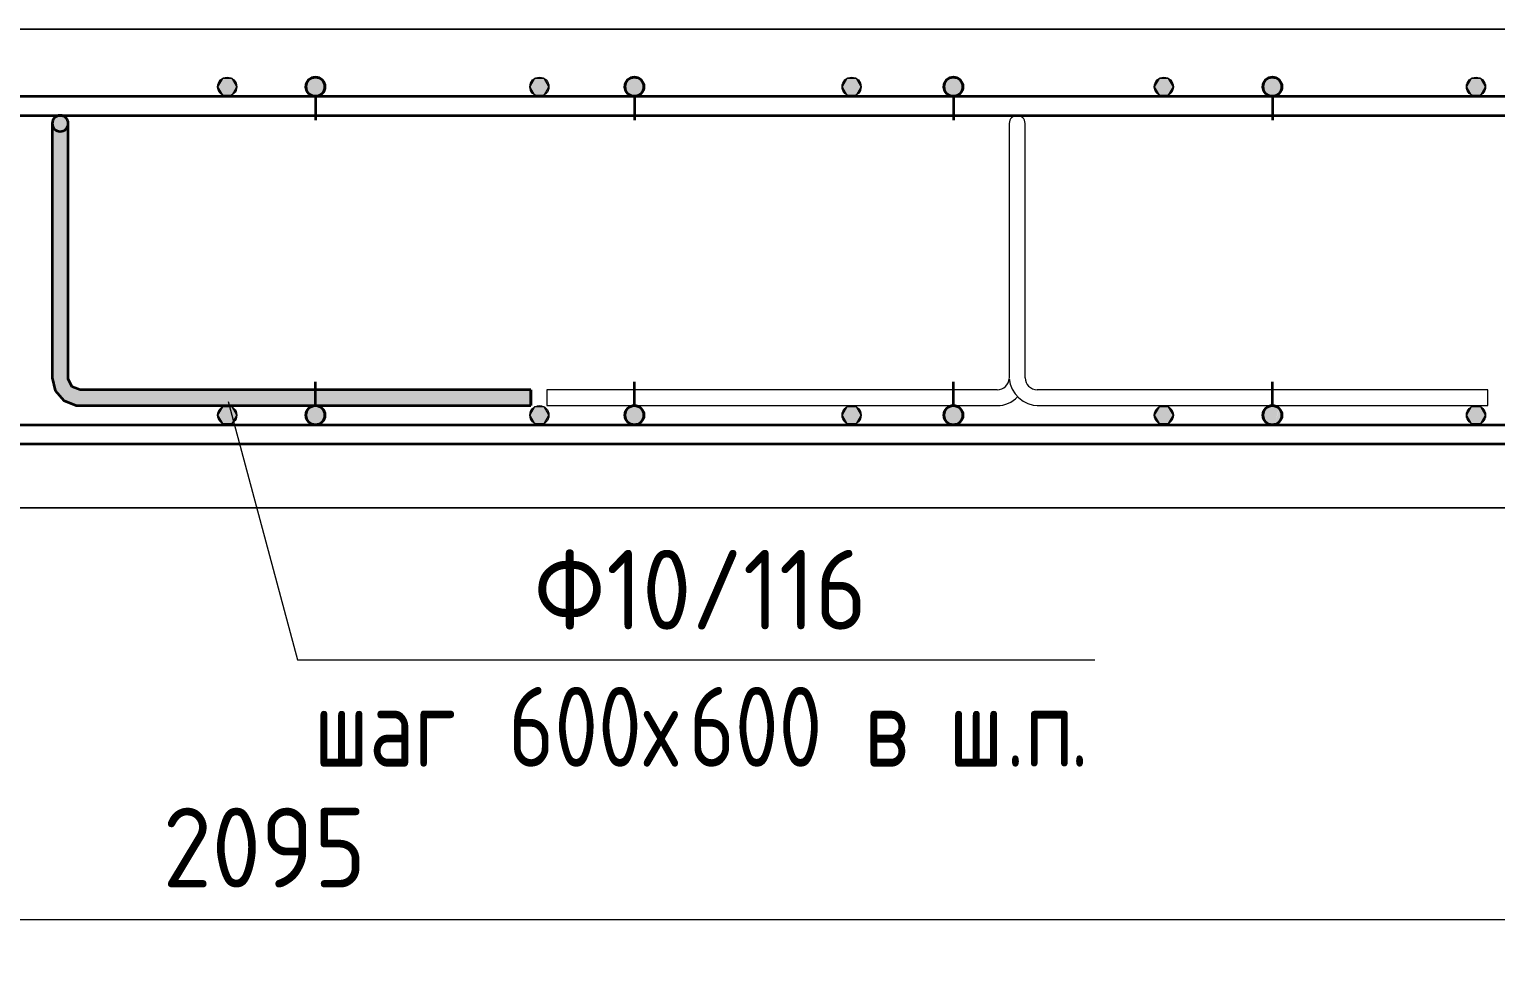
# Model space of a CAD drawing. Header units: millimetres. Extents: x 38156 to 72532, y -3741 to 33881.
# Drawn here: x 47291 to 48210, y -3308 to -2720 of the extents above; entities that cross this region are included whole.
import ezdxf

# ---------------------------------------------------------------- set-up
doc = ezdxf.new("R2010")
doc.units = ezdxf.units.MM
for name, color, linetype, lineweight in [('AA_Dim', 7, 'Continuous', 9), ('AA_Dim-20', 7, 'Continuous', 9), ('AA_Oformlenie', 7, 'Continuous', 9), ('AA_Vinoska', 7, 'Continuous', 9), ('KR_Armatura', 7, 'Continuous', 20), ('KR_Armatura_Tonkie', 7, 'Continuous', 20), ('KR_Fundament', 7, 'Continuous', 20)]:
    doc.layers.add(name, color=color, linetype=linetype, lineweight=lineweight)
doc.styles.add('ISOCPEUR_2', font='isocpeur.ttf', dxfattribs={"width": 0.9, "height": 50})
doc.styles.add('ISOCPEUR_3', font='isocpeur.ttf', dxfattribs={"width": 0.8, "height": 50})
doc.dimstyles.new('01_Точн_3_знака__непрозр__1', dxfattribs={"dimscale": 304.8, "dimtxt": 49.799059, "dimasz": 0.111549, "dimexe": 0.098425, "dimexo": 0.065617, "dimgap": 0.016404, "dimtad": 1, "dimdec": 3, "dimrnd": 0.001, "dimdsep": 46, "dimtxsty": 'ISOCPEUR_2', "dimblk1": 'OBLIQUE', "dimblk2": 'OBLIQUE', "dimsah": 1, "dimcen": 0.09, "dimdle": 0.098425, "dimazin": 0, "dimtfac": 1, "dimtdec": 4, "dimtix": 1, "dimtmove": 0, "dimatfit": 3, "dimfxl": 1, "dimtvp": 1, "dimtfill": 1, "dimtolj": 1, "dimtzin": 0, "dimlwd": 18, "dimlwe": 18, "dimarcsym": 2})

# ---------------------------------------------------------------- blocks, each defined once
blk = doc.blocks.new('261_Лягушка _НесАрм_РабПлоск_ - 10 А240-3768173-Разрез 1 Арм')
at = {"layer": 'KR_Armatura_Tonkie', "lineweight": 35}
for points in [[(39405.06, -2791.5), (39404.89, -2777.71), (39404.13, -2776.16), (39403.41, -2775.32), (39402.56, -2774.67), (39401.36, -2774.17), (39399.71, -2774.05), (39398.77, -2774.17), (39397.48, -2774.73), (39395.99, -2776.17), (39395.65, -2776.69), (39395.23, -2777.71), (39395.06, -2779), (39395.23, -2791.5), (39404.89, -2791.5)], [(39395.06, -2938.5), (39405.06, -2938.5), (39404.89, -2791.5), (39395.06, -2791.5), (39395.06, -2930.73)], [(39412.56, -2956), (39412.48, -2945.96), (39407.16, -2943.56), (39404.89, -2938.5), (39395.06, -2938.5), (39396.56, -2945.45), (39400.19, -2950.87), (39406.2, -2954.74), (39412.48, -2955.98)], [(39558.51, -2956), (39695.06, -2955.83), (39695.06, -2946), (39412.56, -2946.17), (39412.56, -2956), (39558.48, -2956)]]:
    blk.add_hatch(color=256, dxfattribs=at).paths.add_polyline_path(points)
for p, q in [((39395.06, -2791.5), (39395.06, -2938.5)), ((39405.06, -2938.5), (39405.06, -2791.5)), ((39695.06, -2946), (39412.56, -2946)), ((39695.06, -2946), (39695.06, -2956)), ((39695.06, -2956), (39695.06, -2946)), ((39412.56, -2956), (39695.06, -2956))]:
    blk.add_line(p, q, dxfattribs=at)
at = {"layer": 'KR_Armatura_Tonkie', "lineweight": 35, "flags": 128}
for points in [[(39395.06, -2779), (39395.06, -2780.93), (39395.06, -2786.11), (39395.06, -2791.5)], [(39405.06, -2791.5), (39405.06, -2784.83), (39405.06, -2780.22), (39405.06, -2779)], [(39395.06, -2938.5), (39397, -2946.51), (39402.39, -2952.74), (39410.04, -2955.82), (39412.56, -2956)], [(39412.56, -2946), (39407.58, -2944.11), (39405.11, -2939.39), (39405.06, -2938.5)]]:
    blk.add_lwpolyline(points, dxfattribs=at)
at = {"layer": 'KR_Armatura_Tonkie', "lineweight": 35}
for start, end in [(0, 180), (180, 0)]:
    blk.add_arc((39400.06, -2779), 5, start, end, dxfattribs=at)
blk = doc.blocks.new('350_Стержень П торец СК-СГ _НесАрм_РабПлоск_ - 350_Стержень П торец СК-СГ _НесАрм_РабПлоск_-V12-Разрез 1 Арм')
at = {"layer": 'KR_Armatura_Tonkie', "lineweight": 35}
h = blk.add_hatch(color=256, dxfattribs=at)
h.paths.add_polyline_path([(40160.06, -2762), (40161.61, -2761.8), (40162.04, -2761.47), (40162.49, -2761.12), (40155.82, -2760.24), (40157.06, -2761.2), (40158.51, -2761.8)])
h.paths.add_polyline_path([(40165.86, -2754.45), (40164.06, -2751.57), (40163.06, -2750.8), (40162.21, -2750.8), (40162.88, -2751.47), (40162.46, -2753.04), (40164.06, -2753.7)])
h.paths.add_polyline_path([(40164.3, -2760.24), (40165.26, -2759), (40165.86, -2754.45), (40163.57, -2759.98), (40164.7, -2759.56)])
h.paths.add_polyline_path([(40155.95, -2759.24), (40156.99, -2751.37), (40154.87, -2753), (40154.27, -2754.45), (40154.06, -2756), (40154.27, -2757.55), (40154.87, -2758.59), (40154.87, -2758.15), (40155.82, -2759.11)])
h.paths.add_polyline_path([(40154.34, -2757.02), (40154.06, -2756), (40154.67, -2754.45)])
h.paths.add_polyline_path([(40158.51, -2751.4), (40158.56, -2750.61), (40160.82, -2750.2), (40160.06, -2750), (40158.51, -2750.2), (40157.87, -2750.7), (40158.16, -2750.8), (40157.95, -2751.17)])
h = blk.add_hatch(color=256, dxfattribs=at)
h.paths.add_polyline_path([(40165.86, -2754.45), (40165.26, -2753), (40164.83, -2752.67)])
h.paths.add_polyline_path([(40154.87, -2753), (40154.06, -2756), (40154.34, -2757.02), (40154.67, -2754.45)])
h.paths.add_polyline_path([(40162.04, -2761.47), (40163.06, -2761.2), (40164.3, -2760.24), (40164.83, -2759.33), (40163.87, -2759.8), (40163.57, -2759.98), (40165.86, -2754.45), (40162.46, -2753.04), (40162.88, -2751.47), (40162.3, -2750.6), (40161.08, -2750.27), (40158.51, -2750.8), (40158.51, -2751.4), (40157.95, -2751.17), (40158.25, -2750.65), (40157.06, -2750.8), (40155.82, -2752.05), (40155.82, -2752.27), (40156.99, -2751.37), (40155.82, -2759.11), (40154.87, -2758.15), (40154.87, -2759), (40155.82, -2760.24), (40156.39, -2760.32), (40162.4, -2761.2)])
h.paths.add_polyline_path([(40165.26, -2759), (40165.86, -2757.55), (40166.06, -2756), (40165.86, -2754.45), (40165.33, -2758.47)])
h = blk.add_hatch(color=256, dxfattribs=at)
h.paths.add_polyline_path([(40160.06, -2968), (40160.82, -2967.01), (40160.58, -2966.76), (40160.15, -2967.8)])
h.paths.add_polyline_path([(40160.06, -2968), (40158.51, -2967.36), (40158.51, -2965.98), (40155.29, -2961.78), (40154.83, -2962.57), (40154.27, -2961.24), (40154.06, -2962), (40154.27, -2963.55), (40154.8, -2964.47), (40155.82, -2966.24), (40157.06, -2967.2), (40158.51, -2967.8)])
h.paths.add_polyline_path([(40165.26, -2965), (40165.86, -2963.55), (40165.86, -2962.76)])
h.paths.add_polyline_path([(40165.26, -2965), (40165.86, -2960.45), (40165.26, -2959), (40164.3, -2957.76), (40161.83, -2966.98), (40164.3, -2965.55)])
h.paths.add_polyline_path([(40161.61, -2967.8), (40163.06, -2967.2), (40164.3, -2965.95), (40164.06, -2965.92), (40163.06, -2966.69)])
h.paths.add_polyline_path([(40157.76, -2967.05), (40155.82, -2966.24), (40155.4, -2964.69)])
h.paths.add_polyline_path([(40160.06, -2956), (40162.96, -2957.2), (40162.69, -2958.19), (40164.3, -2957.76), (40163.06, -2956.8)])
h.paths.add_polyline_path([(40154.72, -2960.1), (40157.49, -2957.98), (40156.39, -2959.88), (40158.51, -2959.31), (40158.67, -2956.8), (40160.06, -2956), (40158.51, -2956.2), (40157.82, -2956.6), (40157.27, -2957.16), (40154.87, -2959)])
h = blk.add_hatch(color=256, dxfattribs=at)
h.paths.add_polyline_path([(40165.26, -2965), (40166.06, -2962), (40165.75, -2961.25)])
h.paths.add_polyline_path([(40160.06, -2968), (40161.61, -2967.8), (40164.06, -2965.69), (40161.83, -2966.98), (40164.06, -2957.82), (40162.69, -2958.19), (40162.96, -2957.2), (40160.06, -2956), (40158.51, -2956.9), (40158.51, -2959.31), (40156.39, -2959.88), (40157.49, -2957.98), (40154.72, -2960.1), (40154.87, -2959), (40154.27, -2960.45), (40154.34, -2960.98), (40154.54, -2961.47), (40154.83, -2962.57), (40155.29, -2961.78), (40158.51, -2965.98), (40158.51, -2967.36), (40159.57, -2967.8)])
h.paths.add_polyline_path([(40160.06, -2968), (40160.58, -2966.76), (40160.82, -2967.01), (40160.22, -2967.8)])
h.paths.add_polyline_path([(40157.76, -2967.05), (40155.4, -2964.69), (40155.82, -2966.24)])
h.paths.add_polyline_path([(40163.62, -2966.64), (40164.3, -2966.24), (40164.06, -2966.19)])
h.paths.add_polyline_path([(40154.87, -2959), (40157.27, -2957.16), (40155.82, -2957.76)])
at = {"layer": 'AA_Oformlenie'}
for centre, start, end in [((40160.06, -2756), 360, 180), ((40160.06, -2756), 180, 360), ((40160.06, -2962), 0, 180), ((40160.06, -2962), 180, 0)]:
    blk.add_arc(centre, 6, start, end, dxfattribs=at)
at = {"layer": 'KR_Armatura_Tonkie', "lineweight": 35}
for p, q in [((40160.06, -2762), (40160.06, -2777)), ((40160.06, -2956), (40160.06, -2941))]:
    blk.add_line(p, q, dxfattribs=at)
for centre in [(40160.06, -2756), (40160.06, -2962)]:
    blk.add_circle(centre, 6, dxfattribs=at)
for centre, start, end in [((40160.06, -2756), 90, 270), ((40160.06, -2756), 90, 270), ((40160.06, -2756), 270, 90), ((40160.06, -2756), 270, 90), ((40160.06, -2962), 90, 270), ((40160.06, -2962), 90, 270), ((40160.06, -2962), 270, 90), ((40160.06, -2962), 270, 90)]:
    blk.add_arc(centre, 6, start, end, dxfattribs=at)
blk = doc.blocks.new('350_Стержень П торец СК-СГ _НесАрм_РабПлоск_ - 350_Стержень П торец СК-СГ _НесАрм_РабПлоск_-V13-Разрез 1 Арм')
at = {"layer": 'KR_Armatura_Tonkie', "lineweight": 35}
h = blk.add_hatch(color=256, dxfattribs=at)
h.paths.add_polyline_path([(39960.06, -2762), (39961.61, -2761.8), (39962.04, -2761.47), (39962.49, -2761.12), (39955.82, -2760.24), (39957.06, -2761.2), (39958.51, -2761.8)])
h.paths.add_polyline_path([(39965.86, -2754.45), (39964.3, -2751.76), (39963.06, -2750.8), (39962.21, -2750.8), (39962.88, -2751.47), (39962.46, -2753.04), (39963.64, -2753.53)])
h.paths.add_polyline_path([(39964.3, -2760.24), (39965.26, -2759), (39965.86, -2754.45), (39963.64, -2759.93), (39964.7, -2759.56)])
h.paths.add_polyline_path([(39955.95, -2759.24), (39956.99, -2751.37), (39954.87, -2753), (39954.27, -2754.45), (39954.06, -2756), (39954.27, -2757.55), (39954.87, -2758.59), (39954.87, -2758.15), (39955.82, -2759.11)])
h.paths.add_polyline_path([(39954.34, -2757.02), (39954.06, -2756), (39954.67, -2754.45)])
h.paths.add_polyline_path([(39958.51, -2751.4), (39958.56, -2750.61), (39960.82, -2750.2), (39960.06, -2750), (39958.51, -2750.2), (39957.87, -2750.7), (39958.16, -2750.8), (39957.95, -2751.17)])
h = blk.add_hatch(color=256, dxfattribs=at)
h.paths.add_polyline_path([(39965.86, -2754.45), (39965.26, -2753), (39964.83, -2752.67)])
h.paths.add_polyline_path([(39954.87, -2753), (39954.06, -2756), (39954.34, -2757.02), (39954.67, -2754.45)])
h.paths.add_polyline_path([(39962.04, -2761.47), (39963.06, -2761.2), (39964.3, -2760.24), (39964.83, -2759.33), (39963.87, -2759.8), (39963.64, -2759.8), (39965.86, -2754.45), (39962.46, -2753.04), (39962.88, -2751.47), (39962.3, -2750.6), (39961.08, -2750.27), (39958.51, -2750.8), (39958.51, -2751.4), (39957.95, -2751.17), (39958.25, -2750.65), (39957.06, -2750.8), (39955.82, -2752.05), (39955.82, -2752.27), (39956.99, -2751.37), (39955.82, -2759.11), (39954.87, -2758.15), (39954.87, -2759), (39955.82, -2760.24), (39956.39, -2760.32), (39962.4, -2761.2)])
h.paths.add_polyline_path([(39965.26, -2759), (39965.86, -2757.55), (39966.06, -2756), (39965.86, -2754.45), (39965.33, -2758.47)])
h = blk.add_hatch(color=256, dxfattribs=at)
h.paths.add_polyline_path([(39960.06, -2968), (39960.82, -2967.01), (39960.58, -2966.76), (39960.15, -2967.8)])
h.paths.add_polyline_path([(39960.06, -2968), (39958.51, -2967.36), (39958.51, -2965.98), (39955.29, -2961.78), (39954.83, -2962.57), (39954.27, -2961.24), (39954.06, -2962), (39954.27, -2963.55), (39954.8, -2964.47), (39955.82, -2966.24), (39957.06, -2967.2), (39958.51, -2967.8)])
h.paths.add_polyline_path([(39965.26, -2965), (39965.86, -2963.55), (39965.86, -2962.76)])
h.paths.add_polyline_path([(39965.26, -2965), (39965.86, -2960.45), (39965.26, -2959), (39964.3, -2957.76), (39961.83, -2966.98), (39964.3, -2965.55)])
h.paths.add_polyline_path([(39961.61, -2967.8), (39963.64, -2966.75), (39964.3, -2965.95), (39964.3, -2965.73), (39963.06, -2966.69)])
h.paths.add_polyline_path([(39957.76, -2967.05), (39955.82, -2966.24), (39955.4, -2964.69)])
h.paths.add_polyline_path([(39960.06, -2956), (39962.96, -2957.2), (39962.69, -2958.19), (39964.3, -2957.76), (39963.06, -2956.8)])
h.paths.add_polyline_path([(39954.72, -2960.1), (39957.49, -2957.98), (39956.39, -2959.88), (39958.51, -2959.31), (39958.67, -2956.8), (39960.06, -2956), (39958.51, -2956.2), (39957.82, -2956.6), (39957.27, -2957.16), (39954.87, -2959)])
h = blk.add_hatch(color=256, dxfattribs=at)
h.paths.add_polyline_path([(39965.26, -2965), (39966.06, -2962), (39965.75, -2961.25)])
h.paths.add_polyline_path([(39960.06, -2968), (39961.61, -2967.8), (39964.3, -2965.55), (39961.83, -2966.98), (39964.3, -2957.76), (39962.69, -2958.19), (39962.96, -2957.2), (39960.06, -2956), (39958.51, -2956.9), (39958.51, -2959.31), (39956.39, -2959.88), (39957.49, -2957.98), (39954.72, -2960.1), (39954.87, -2959), (39954.27, -2960.45), (39954.34, -2960.98), (39954.54, -2961.47), (39954.83, -2962.57), (39955.29, -2961.78), (39958.51, -2965.98), (39958.51, -2967.36), (39959.57, -2967.8)])
h.paths.add_polyline_path([(39960.06, -2968), (39960.58, -2966.76), (39960.82, -2967.01), (39960.22, -2967.8)])
h.paths.add_polyline_path([(39957.76, -2967.05), (39955.4, -2964.69), (39955.82, -2966.24)])
h.paths.add_polyline_path([(39963.62, -2966.64), (39964.3, -2966.24), (39964.3, -2965.95), (39963.64, -2966.62)])
h.paths.add_polyline_path([(39954.87, -2959), (39957.27, -2957.16), (39955.82, -2957.76)])
at = {"layer": 'AA_Oformlenie'}
for centre, start, end in [((39960.06, -2756), 360, 180), ((39960.06, -2756), 180, 360), ((39960.06, -2962), 0, 180), ((39960.06, -2962), 180, 0)]:
    blk.add_arc(centre, 6, start, end, dxfattribs=at)
at = {"layer": 'KR_Armatura_Tonkie', "lineweight": 35}
for p, q in [((39960.06, -2762), (39960.06, -2777)), ((39960.06, -2956), (39960.06, -2941))]:
    blk.add_line(p, q, dxfattribs=at)
for centre in [(39960.06, -2756), (39960.06, -2962)]:
    blk.add_circle(centre, 6, dxfattribs=at)
for centre, start, end in [((39960.06, -2756), 90, 270), ((39960.06, -2756), 90, 270), ((39960.06, -2756), 270, 90), ((39960.06, -2756), 270, 90), ((39960.06, -2962), 90, 270), ((39960.06, -2962), 90, 270), ((39960.06, -2962), 270, 90), ((39960.06, -2962), 270, 90)]:
    blk.add_arc(centre, 6, start, end, dxfattribs=at)
blk = doc.blocks.new('350_Стержень П торец СК-СГ _НесАрм_РабПлоск_ - 350_Стержень П торец СК-СГ _НесАрм_РабПлоск_-V6-Разрез 1 Арм')
at = {"layer": 'KR_Armatura_Tonkie', "lineweight": 35}
h = blk.add_hatch(color=256, dxfattribs=at)
h.paths.add_polyline_path([(44360.06, -2762), (44361.61, -2761.8), (44362.04, -2761.47), (44362.49, -2761.12), (44355.82, -2760.24), (44357.06, -2761.2), (44358.51, -2761.8)])
h.paths.add_polyline_path([(44365.86, -2754.45), (44364.3, -2751.76), (44363.06, -2750.8), (44362.21, -2750.8), (44362.88, -2751.47), (44362.46, -2753.04), (44363.83, -2753.61)])
h.paths.add_polyline_path([(44364.3, -2760.24), (44365.26, -2759), (44365.86, -2754.45), (44363.57, -2759.98), (44364.7, -2759.56)])
h.paths.add_polyline_path([(44355.95, -2759.24), (44356.99, -2751.37), (44354.87, -2753), (44354.27, -2754.45), (44354.06, -2756), (44354.27, -2757.55), (44354.87, -2758.59), (44354.87, -2758.15), (44355.82, -2759.11)])
h.paths.add_polyline_path([(44354.34, -2757.02), (44354.06, -2756), (44354.67, -2754.45)])
h.paths.add_polyline_path([(44358.51, -2751.4), (44358.56, -2750.61), (44360.82, -2750.2), (44360.06, -2750), (44358.51, -2750.2), (44357.87, -2750.7), (44358.16, -2750.8), (44357.95, -2751.17)])
h = blk.add_hatch(color=256, dxfattribs=at)
h.paths.add_polyline_path([(44365.86, -2754.45), (44365.26, -2753), (44364.83, -2752.67), (44365.37, -2753.61)])
h.paths.add_polyline_path([(44354.87, -2753), (44354.06, -2756), (44354.34, -2757.02), (44354.79, -2753.61)])
h.paths.add_polyline_path([(44362.04, -2761.47), (44363.06, -2761.2), (44364.3, -2760.24), (44364.83, -2759.33), (44363.87, -2759.8), (44363.57, -2759.98), (44365.86, -2754.45), (44362.46, -2753.04), (44362.88, -2751.47), (44362.3, -2750.6), (44361.08, -2750.27), (44358.51, -2750.8), (44358.51, -2751.4), (44357.95, -2751.17), (44358.25, -2750.65), (44357.06, -2750.8), (44355.82, -2752.05), (44355.82, -2752.27), (44356.99, -2751.37), (44355.82, -2759.11), (44354.87, -2758.15), (44354.87, -2759), (44355.82, -2760.24), (44356.39, -2760.32), (44362.4, -2761.2)])
h.paths.add_polyline_path([(44365.26, -2759), (44365.86, -2757.55), (44366.06, -2756), (44365.86, -2754.45), (44365.33, -2758.47)])
h = blk.add_hatch(color=256, dxfattribs=at)
h.paths.add_polyline_path([(44360.06, -2968), (44360.82, -2967.01), (44360.58, -2966.76), (44360.15, -2967.8)])
h.paths.add_polyline_path([(44360.06, -2968), (44358.51, -2967.36), (44358.51, -2965.98), (44355.29, -2961.78), (44354.83, -2962.57), (44354.27, -2961.24), (44354.06, -2962), (44354.27, -2963.55), (44354.8, -2964.47), (44355.82, -2966.24), (44357.06, -2967.2), (44358.51, -2967.8)])
h.paths.add_polyline_path([(44365.26, -2965), (44365.86, -2963.55), (44365.86, -2962.76)])
h.paths.add_polyline_path([(44365.26, -2965), (44365.86, -2960.45), (44365.26, -2959), (44364.3, -2957.76), (44361.83, -2966.98), (44364.3, -2965.55)])
h.paths.add_polyline_path([(44361.61, -2967.8), (44363.06, -2967.2), (44364.3, -2965.95), (44364.3, -2965.73), (44363.06, -2966.69)])
h.paths.add_polyline_path([(44357.76, -2967.05), (44355.82, -2966.24), (44355.4, -2964.69)])
h.paths.add_polyline_path([(44360.06, -2956), (44362.96, -2957.2), (44362.69, -2958.19), (44364.3, -2957.76), (44363.06, -2956.8), (44360.43, -2956.1)])
h.paths.add_polyline_path([(44354.72, -2960.1), (44357.49, -2957.98), (44356.39, -2959.88), (44358.51, -2959.31), (44358.67, -2956.8), (44360.06, -2956), (44358.51, -2956.2), (44357.82, -2956.6), (44357.27, -2957.16), (44354.87, -2959)])
h = blk.add_hatch(color=256, dxfattribs=at)
h.paths.add_polyline_path([(44365.26, -2965), (44366.06, -2962), (44365.75, -2961.25)])
h.paths.add_polyline_path([(44360.06, -2968), (44361.61, -2967.8), (44364.3, -2965.55), (44361.83, -2966.98), (44364.3, -2957.76), (44362.69, -2958.19), (44362.96, -2957.2), (44360.06, -2956), (44358.51, -2956.9), (44358.51, -2959.31), (44356.39, -2959.88), (44357.49, -2957.98), (44354.72, -2960.1), (44354.87, -2959), (44354.27, -2960.45), (44354.34, -2960.98), (44354.54, -2961.47), (44354.83, -2962.57), (44355.29, -2961.78), (44358.51, -2965.98), (44358.51, -2967.36), (44359.57, -2967.8)])
h.paths.add_polyline_path([(44360.06, -2968), (44360.58, -2966.76), (44360.82, -2967.01), (44360.22, -2967.8)])
h.paths.add_polyline_path([(44357.76, -2967.05), (44355.4, -2964.69), (44355.82, -2966.24)])
h.paths.add_polyline_path([(44363.62, -2966.64), (44364.3, -2966.24), (44364.3, -2965.95)])
h.paths.add_polyline_path([(44354.87, -2959), (44357.27, -2957.16), (44355.82, -2957.76)])
at = {"layer": 'AA_Oformlenie'}
for centre, start, end in [((44360.06, -2756), 360, 180), ((44360.06, -2756), 180, 360), ((44360.06, -2962), 0, 180), ((44360.06, -2962), 180, 0)]:
    blk.add_arc(centre, 6, start, end, dxfattribs=at)
at = {"layer": 'KR_Armatura_Tonkie', "lineweight": 35}
for p, q in [((44360.06, -2762), (44360.06, -2777)), ((44360.06, -2956), (44360.06, -2941))]:
    blk.add_line(p, q, dxfattribs=at)
for centre in [(44360.06, -2756), (44360.06, -2962)]:
    blk.add_circle(centre, 6, dxfattribs=at)
for centre, start, end in [((44360.06, -2756), 90, 270), ((44360.06, -2756), 90, 270), ((44360.06, -2756), 270, 90), ((44360.06, -2756), 270, 90), ((44360.06, -2962), 90, 270), ((44360.06, -2962), 90, 270), ((44360.06, -2962), 270, 90), ((44360.06, -2962), 270, 90)]:
    blk.add_arc(centre, 6, start, end, dxfattribs=at)
blk = doc.blocks.new('350_Стержень П торец СК-СГ _НесАрм_РабПлоск_ - 350_Стержень П торец СК-СГ _НесАрм_РабПлоск_-V15-Разрез 1 Арм')
at = {"layer": 'KR_Armatura_Tonkie', "lineweight": 35}
h = blk.add_hatch(color=256, dxfattribs=at)
h.paths.add_polyline_path([(39560.06, -2762), (39561.61, -2761.8), (39562.04, -2761.47), (39562.49, -2761.12), (39555.82, -2760.24), (39557.06, -2761.2), (39558.51, -2761.8)])
h.paths.add_polyline_path([(39565.86, -2754.45), (39564.3, -2751.76), (39562.79, -2750.73), (39562.21, -2750.8), (39562.88, -2751.47), (39562.46, -2753.04), (39563.58, -2753.5)])
h.paths.add_polyline_path([(39564.3, -2760.24), (39565.26, -2759), (39565.86, -2754.45), (39563.57, -2759.98), (39564.7, -2759.56)])
h.paths.add_polyline_path([(39555.95, -2759.24), (39556.99, -2751.37), (39554.87, -2753), (39554.27, -2754.45), (39554.06, -2756), (39554.27, -2757.55), (39554.87, -2758.59), (39554.87, -2758.15), (39555.82, -2759.11)])
h.paths.add_polyline_path([(39554.34, -2757.02), (39554.06, -2756), (39554.67, -2754.45)])
h.paths.add_polyline_path([(39558.51, -2751.4), (39558.56, -2750.61), (39560.82, -2750.2), (39560.06, -2750), (39558.51, -2750.2), (39557.87, -2750.7), (39558.16, -2750.8), (39557.95, -2751.17)])
h = blk.add_hatch(color=256, dxfattribs=at)
h.paths.add_polyline_path([(39565.86, -2754.45), (39565.26, -2753), (39564.83, -2752.67)])
h.paths.add_polyline_path([(39554.87, -2753), (39554.06, -2756), (39554.34, -2757.02), (39554.67, -2754.45)])
h.paths.add_polyline_path([(39562.04, -2761.47), (39563.06, -2761.2), (39564.3, -2760.24), (39564.83, -2759.33), (39563.87, -2759.8), (39563.57, -2759.98), (39565.86, -2754.45), (39562.46, -2753.04), (39562.79, -2751.38), (39562.3, -2750.6), (39561.08, -2750.27), (39558.51, -2750.8), (39558.51, -2751.4), (39557.95, -2751.17), (39558.25, -2750.65), (39557.06, -2750.8), (39555.82, -2752.05), (39555.82, -2752.27), (39556.99, -2751.37), (39555.82, -2759.11), (39554.87, -2758.15), (39554.87, -2759), (39555.82, -2760.24), (39556.39, -2760.32), (39562.4, -2761.2)])
h.paths.add_polyline_path([(39565.26, -2759), (39565.86, -2757.55), (39566.06, -2756), (39565.86, -2754.45), (39565.33, -2758.47)])
h = blk.add_hatch(color=256, dxfattribs=at)
h.paths.add_polyline_path([(39560.06, -2968), (39560.82, -2967.01), (39560.58, -2966.76), (39560.15, -2967.8)])
h.paths.add_polyline_path([(39560.06, -2968), (39558.51, -2967.36), (39558.51, -2965.98), (39555.29, -2961.78), (39554.83, -2962.57), (39554.27, -2961.24), (39554.06, -2962), (39554.27, -2963.55), (39554.8, -2964.47), (39555.82, -2966.24), (39557.06, -2967.2), (39558.51, -2967.8)])
h.paths.add_polyline_path([(39565.26, -2965), (39565.86, -2963.55), (39565.86, -2962.76)])
h.paths.add_polyline_path([(39565.26, -2965), (39565.86, -2960.45), (39565.26, -2959), (39564.3, -2957.76), (39561.83, -2966.98), (39564.3, -2965.55)])
h.paths.add_polyline_path([(39561.61, -2967.8), (39563.06, -2967.2), (39564.3, -2965.95), (39564.3, -2965.73), (39562.79, -2966.89)])
h.paths.add_polyline_path([(39557.76, -2967.05), (39555.82, -2966.24), (39555.4, -2964.69)])
h.paths.add_polyline_path([(39560.06, -2956), (39562.96, -2957.2), (39562.79, -2958.16), (39564.3, -2957.76), (39562.79, -2956.73)])
h.paths.add_polyline_path([(39554.72, -2960.1), (39557.49, -2957.98), (39556.39, -2959.88), (39558.51, -2959.31), (39558.67, -2956.8), (39560.06, -2956), (39558.51, -2956.2), (39557.82, -2956.6), (39557.27, -2957.16), (39554.87, -2959)])
h = blk.add_hatch(color=256, dxfattribs=at)
h.paths.add_polyline_path([(39565.26, -2965), (39566.06, -2962), (39565.75, -2961.25)])
h.paths.add_polyline_path([(39560.06, -2968), (39561.61, -2967.8), (39564.3, -2965.55), (39561.83, -2966.98), (39564.3, -2957.76), (39562.69, -2958.19), (39562.79, -2957.13), (39560.06, -2956), (39558.51, -2956.9), (39558.51, -2959.31), (39556.39, -2959.88), (39557.49, -2957.98), (39554.72, -2960.1), (39554.87, -2959), (39554.27, -2960.45), (39554.34, -2960.98), (39554.54, -2961.47), (39554.83, -2962.57), (39555.29, -2961.78), (39558.51, -2965.98), (39558.51, -2967.36), (39559.57, -2967.8)])
h.paths.add_polyline_path([(39560.06, -2968), (39560.58, -2966.76), (39560.82, -2967.01), (39560.22, -2967.8)])
h.paths.add_polyline_path([(39557.76, -2967.05), (39555.4, -2964.69), (39555.82, -2966.24)])
h.paths.add_polyline_path([(39563.62, -2966.64), (39564.3, -2966.24), (39564.3, -2965.95)])
h.paths.add_polyline_path([(39554.87, -2959), (39557.27, -2957.16), (39555.82, -2957.76)])
at = {"layer": 'AA_Oformlenie'}
for centre, start, end in [((39560.06, -2756), 360, 180), ((39560.06, -2756), 180, 360), ((39560.06, -2962), 0, 180), ((39560.06, -2962), 180, 0)]:
    blk.add_arc(centre, 6, start, end, dxfattribs=at)
at = {"layer": 'KR_Armatura_Tonkie', "lineweight": 35}
for p, q in [((39560.06, -2762), (39560.06, -2777)), ((39560.06, -2956), (39560.06, -2941))]:
    blk.add_line(p, q, dxfattribs=at)
for centre in [(39560.06, -2756), (39560.06, -2962)]:
    blk.add_circle(centre, 6, dxfattribs=at)
for centre, start, end in [((39560.06, -2756), 90, 270), ((39560.06, -2756), 90, 270), ((39560.06, -2756), 270, 90), ((39560.06, -2756), 270, 90), ((39560.06, -2962), 90, 270), ((39560.06, -2962), 90, 270), ((39560.06, -2962), 270, 90), ((39560.06, -2962), 270, 90)]:
    blk.add_arc(centre, 6, start, end, dxfattribs=at)
blk = doc.blocks.new('ЭУ_Лягушка вид_1 - 10мм-3768111-Разрез 1 Арм')
at = {"layer": 'AA_Oformlenie'}
for p, q in [((40595.06, -2779), (40595.06, -2938.5)), ((40605.06, -2938.5), (40605.06, -2779)), ((40305.06, -2946), (40305.06, -2956)), ((40587.56, -2946), (40305.06, -2946)), ((40895.06, -2946), (40612.56, -2946)), ((40895.06, -2956), (40895.06, -2946)), ((40305.06, -2956), (40587.56, -2956)), ((40612.56, -2956), (40895.06, -2956))]:
    blk.add_line(p, q, dxfattribs=at)
for centre, radius, start, end in [((40600.06, -2779), 5, 0, 180), ((40587.56, -2938.5), 7.5, 270, 356.09859), ((40613.66, -2937.31), 18.69, 185.21482, 270), ((40612.56, -2938.5), 7.5, 180, 270), ((40587.56, -2938.5), 17.5, 270, 316.97555)]:
    blk.add_arc(centre, radius, start, end, dxfattribs=at)
blk = doc.blocks.new('042_М_Арматуры - Диам длина поз _ Комментарий ш_п_-3783867-Разрез 1 Арм')
at = {"layer": 'AA_Vinoska'}
blk.add_line((38754, -1132.81), (39254, -1132.81), dxfattribs=at)
blk = doc.blocks.new('DIMBLOCK16-Разрез 1 Арм')
at = {"layer": 'AA_Dim-20', "lineweight": 18}
for p, q in [((46390.14, -3040), (46390.14, -3308.46)), ((46390.14, -3278.46), (46390.14, -3040)), ((48485.14, -3282.5), (48485.14, -3248.46)), ((48485.14, -3278.46), (46360.14, -3278.46)), ((48485.14, -3278.46), (48485.14, -3282.5))]:
    blk.add_line(p, q, dxfattribs=at)
at = {"layer": 'AA_Dim-20', "lineweight": 30}
for p, q in [((46390.14, -3278.46), (46407.14, -3261.46)), ((48485.14, -3278.46), (48502.14, -3261.46)), ((46390.14, -3278.46), (46373.14, -3295.46)), ((48485.14, -3278.46), (48468.14, -3295.46))]:
    blk.add_line(p, q, dxfattribs=at)
at = {"layer": 'AA_Dim-20', "color": 0, "lineweight": 18, "insert": (47374.43, -3208.14), "char_height": 50, "width": 151.6956, "attachment_point": 1, "line_spacing_factor": 1.149209, "style": 'ISOCPEUR_2', "bg_fill": 3, "box_fill_scale": 1.25, "bg_fill_color": 256, "bg_fill_true_color": 13158600, "bg_fill_transparency": 0}
blk.add_mtext('2095', dxfattribs=at)
blk = doc.blocks.new('_Oblique')
at = {"color": 0, "linetype": 'ByBlock', "lineweight": -2}
blk.add_line((-0.5, -0.5), (0.5, 0.5), dxfattribs=at)

msp = doc.modelspace()

# ---------------------------------------------------------------- hatches: boundary and pattern name
at = {"layer": 'KR_Armatura'}
h = msp.add_hatch(color=256, dxfattribs=at)
edge = h.paths.add_edge_path()
edge.add_arc((47414.8451, -2756), 6, 0, 360)
for points in [[(47411.8451, -2761.1962), (47417.8451, -2761.1962), (47420.8451, -2756), (47417.8451, -2750.8038), (47411.8451, -2750.8038), (47408.8451, -2756)], [(47607.587, -2761.1962), (47613.587, -2761.1962), (47616.587, -2756), (47613.587, -2750.8038), (47607.587, -2750.8038), (47604.587, -2756)], [(47803.329, -2761.1962), (47809.329, -2761.1962), (47812.329, -2756), (47809.329, -2750.8038), (47803.329, -2750.8038), (47800.329, -2756)], [(47999.0709, -2761.1962), (48005.0709, -2761.1962), (48008.0709, -2756), (48005.0709, -2750.8038), (47999.0709, -2750.8038), (47996.0709, -2756)], [(48194.8128, -2761.1962), (48200.8128, -2761.1962), (48203.8128, -2756), (48200.8128, -2750.8038), (48194.8128, -2750.8038), (48191.8128, -2756)], [(47411.8451, -2967.1962), (47417.8451, -2967.1962), (47420.8451, -2962), (47417.8451, -2956.8038), (47411.8451, -2956.8038), (47408.8451, -2962)], [(47607.587, -2967.1962), (47613.587, -2967.1962), (47616.587, -2962), (47613.587, -2956.8038), (47607.587, -2956.8038), (47604.587, -2962)], [(47803.329, -2967.1962), (47809.329, -2967.1962), (47812.329, -2962), (47809.329, -2956.8038), (47803.329, -2956.8038), (47800.329, -2962)], [(47999.0709, -2967.1962), (48005.0709, -2967.1962), (48008.0709, -2962), (48005.0709, -2956.8038), (47999.0709, -2956.8038), (47996.0709, -2962)], [(48194.8128, -2967.1962), (48200.8128, -2967.1962), (48203.8128, -2962), (48200.8128, -2956.8038), (48194.8128, -2956.8038), (48191.8128, -2962)]]:
    msp.add_hatch(color=256, dxfattribs=at).paths.add_polyline_path(points)
h = msp.add_hatch(color=256, dxfattribs=at)
edge = h.paths.add_edge_path()
edge.add_arc((47610.587, -2756), 6, 0, 360)
h = msp.add_hatch(color=256, dxfattribs=at)
edge = h.paths.add_edge_path()
edge.add_arc((47806.329, -2756), 6, 0, 360)
h = msp.add_hatch(color=256, dxfattribs=at)
edge = h.paths.add_edge_path()
edge.add_arc((48002.0709, -2756), 6, 0, 360)
h = msp.add_hatch(color=256, dxfattribs=at)
edge = h.paths.add_edge_path()
edge.add_arc((48197.8128, -2756), 6, 0, 360)
h = msp.add_hatch(color=256, dxfattribs=at)
edge = h.paths.add_edge_path()
edge.add_arc((47414.8451, -2962), 6, 0, 360)
h = msp.add_hatch(color=256, dxfattribs=at)
edge = h.paths.add_edge_path()
edge.add_arc((47610.587, -2962), 6, 0, 360)
h = msp.add_hatch(color=256, dxfattribs=at)
edge = h.paths.add_edge_path()
edge.add_arc((47806.329, -2962), 6, 0, 360)
h = msp.add_hatch(color=256, dxfattribs=at)
edge = h.paths.add_edge_path()
edge.add_arc((48002.0709, -2962), 6, 0, 360)
h = msp.add_hatch(color=256, dxfattribs=at)
edge = h.paths.add_edge_path()
edge.add_arc((48197.8128, -2962), 6, 0, 360)

# ---------------------------------------------------------------- linework, layer by layer
at = {"layer": 'AA_Vinoska'}
msp.add_line((47415.3465, -2953.5), (47458.8676, -3115.5062), dxfattribs=at)
at = {"layer": 'KR_Armatura'}
for p, q in [((47411.8451, -2750.8038), (47408.8451, -2756)), ((47408.8451, -2756), (47411.8451, -2761.1962)), ((47417.8451, -2750.8038), (47411.8451, -2750.8038)), ((47420.8451, -2756), (47417.8451, -2750.8038)), ((47417.8451, -2761.1962), (47420.8451, -2756)), ((47607.587, -2750.8038), (47604.587, -2756)), ((47604.587, -2756), (47607.587, -2761.1962)), ((47613.587, -2750.8038), (47607.587, -2750.8038)), ((47616.587, -2756), (47613.587, -2750.8038)), ((47613.587, -2761.1962), (47616.587, -2756)), ((47803.329, -2750.8038), (47800.329, -2756)), ((47800.329, -2756), (47803.329, -2761.1962)), ((47809.329, -2750.8038), (47803.329, -2750.8038)), ((47812.329, -2756), (47809.329, -2750.8038)), ((47809.329, -2761.1962), (47812.329, -2756)), ((47999.0709, -2750.8038), (47996.0709, -2756)), ((47996.0709, -2756), (47999.0709, -2761.1962)), ((48005.0709, -2750.8038), (47999.0709, -2750.8038)), ((48008.0709, -2756), (48005.0709, -2750.8038)), ((48005.0709, -2761.1962), (48008.0709, -2756)), ((48194.8128, -2750.8038), (48191.8128, -2756)), ((48191.8128, -2756), (48194.8128, -2761.1962)), ((48200.8128, -2750.8038), (48194.8128, -2750.8038)), ((48203.8128, -2756), (48200.8128, -2750.8038)), ((48200.8128, -2761.1962), (48203.8128, -2756)), ((47411.8451, -2761.1962), (47417.8451, -2761.1962)), ((47607.587, -2761.1962), (47613.587, -2761.1962)), ((47803.329, -2761.1962), (47809.329, -2761.1962)), ((47999.0709, -2761.1962), (48005.0709, -2761.1962)), ((48194.8128, -2761.1962), (48200.8128, -2761.1962)), ((47411.8451, -2956.8038), (47408.8451, -2962)), ((47417.8451, -2956.8038), (47411.8451, -2956.8038)), ((47420.8451, -2962), (47417.8451, -2956.8038)), ((47607.587, -2956.8038), (47604.587, -2962)), ((47613.587, -2956.8038), (47607.587, -2956.8038)), ((47616.587, -2962), (47613.587, -2956.8038)), ((47803.329, -2956.8038), (47800.329, -2962)), ((47809.329, -2956.8038), (47803.329, -2956.8038)), ((47812.329, -2962), (47809.329, -2956.8038)), ((47999.0709, -2956.8038), (47996.0709, -2962)), ((48005.0709, -2956.8038), (47999.0709, -2956.8038)), ((48008.0709, -2962), (48005.0709, -2956.8038)), ((48194.8128, -2956.8038), (48191.8128, -2962)), ((48200.8128, -2956.8038), (48194.8128, -2956.8038)), ((48203.8128, -2962), (48200.8128, -2956.8038)), ((47408.8451, -2962), (47411.8451, -2967.1962)), ((47411.8451, -2967.1962), (47417.8451, -2967.1962)), ((47417.8451, -2967.1962), (47420.8451, -2962)), ((47604.587, -2962), (47607.587, -2967.1962)), ((47607.587, -2967.1962), (47613.587, -2967.1962)), ((47613.587, -2967.1962), (47616.587, -2962)), ((47800.329, -2962), (47803.329, -2967.1962)), ((47803.329, -2967.1962), (47809.329, -2967.1962)), ((47809.329, -2967.1962), (47812.329, -2962)), ((47996.0709, -2962), (47999.0709, -2967.1962)), ((47999.0709, -2967.1962), (48005.0709, -2967.1962)), ((48005.0709, -2967.1962), (48008.0709, -2962)), ((48191.8128, -2962), (48194.8128, -2967.1962)), ((48194.8128, -2967.1962), (48200.8128, -2967.1962)), ((48200.8128, -2967.1962), (48203.8128, -2962))]:
    msp.add_line(p, q, dxfattribs=at)
for centre in [(47414.8451, -2756), (47610.587, -2756), (47806.329, -2756), (48002.0709, -2756), (48197.8128, -2756), (47414.8451, -2962), (47610.587, -2962), (47806.329, -2962), (48002.0709, -2962), (48197.8128, -2962)]:
    msp.add_circle(centre, 6, dxfattribs=at)
at = {"layer": 'KR_Armatura_Tonkie', "lineweight": 35}
for p, q in [((46430.1354, -2762), (52510.1354, -2762)), ((46430.1354, -2774), (52510.1354, -2774)), ((46430.1354, -2968), (52510.1354, -2968)), ((46430.1354, -2980), (52510.1354, -2980))]:
    msp.add_line(p, q, dxfattribs=at)
at = {"layer": 'KR_Fundament'}
for p, q in [((46590.1354, -2720), (52350.1354, -2720)), ((52350.1354, -2720), (46590.1354, -2720)), ((52550.1354, -3020), (46390.1354, -3020)), ((46390.1354, -3020), (52550.1354, -3020))]:
    msp.add_line(p, q, dxfattribs=at)

# ---------------------------------------------------------------- block references
at = {"layer": 'AA_Oformlenie'}
msp.add_blockref('ЭУ_Лягушка вид_1 - 10мм-3768111-Разрез 1 Арм', (7310.0738, 0), dxfattribs=at)
at = {"layer": 'AA_Vinoska'}
msp.add_blockref('042_М_Арматуры - Диам длина поз _ Комментарий ш_п_-3783867-Разрез 1 Арм', (8704.8684, -1982.6959), dxfattribs=at)
at = {"layer": 'KR_Armatura_Tonkie', "lineweight": 35}
for name, p in [('350_Стержень П торец СК-СГ _НесАрм_РабПлоск_ - 350_Стержень П торец СК-СГ _НесАрм_РабПлоск_-V15-Разрез 1 Арм', (7910.0738, 0)), ('350_Стержень П торец СК-СГ _НесАрм_РабПлоск_ - 350_Стержень П торец СК-СГ _НесАрм_РабПлоск_-V6-Разрез 1 Арм', (3310.0738, 0)), ('350_Стержень П торец СК-СГ _НесАрм_РабПлоск_ - 350_Стержень П торец СК-СГ _НесАрм_РабПлоск_-V13-Разрез 1 Арм', (7910.0738, 0)), ('350_Стержень П торец СК-СГ _НесАрм_РабПлоск_ - 350_Стержень П торец СК-СГ _НесАрм_РабПлоск_-V12-Разрез 1 Арм', (7910.0738, 0)), ('261_Лягушка _НесАрм_РабПлоск_ - 10 А240-3768173-Разрез 1 Арм', (7910.0738, 0))]:
    msp.add_blockref(name, p, dxfattribs=at)

# ---------------------------------------------------------------- texts
at = {"layer": 'AA_Vinoska', "char_height": 50, "attachment_point": 1}
for s, insert, width, style in [('\\fISOCPEUR|b0|i0|c204|p34|;\\W.9;Ф', (47607.2704, -3046.4242), 54.835425, 'ISOCPEUR_2'), ('10/116', (47652.5142, -3046.4242), 199.139175, 'ISOCPEUR_2'), (' 600', (47565.5287, -3132.4052), 133.4008, 'ISOCPEUR_3'), ('600 ', (47704.1704, -3132.4052), 133.4008, 'ISOCPEUR_3'), ('\\fISOCPEUR|b0|i0|c204|p34|;\\W.8; ', (47842.8121, -3132.4052), 29.5021, 'ISOCPEUR_3'), ('шаг', (47469.2204, -3132.4052), 116.7257, 'ISOCPEUR_3'), ('\\fISOCPEUR|b0|i0|c204|p34|;\\W.8;х', (47675.5954, -3132.4052), 34.6329, 'ISOCPEUR_3'), ('\\fISOCPEUR|b0|i0|c204|p34|;\\W.8;в', (47814.2371, -3132.4052), 34.6329, 'ISOCPEUR_3'), ('\\fISOCPEUR|b0|i0|c204|p34|;\\W.8;ш', (47867.1537, -3132.4052), 43.6118, 'ISOCPEUR_3'), ('\\fISOCPEUR|b0|i0|c204|p34|;\\W.8;п', (47914.7787, -3132.4052), 34.6329, 'ISOCPEUR_3'), ('\\fISOCPEUR|b0|i0|c204|p34|;\\W.8;.', (47903.1371, -3132.4052), 14.1097, 'ISOCPEUR_3'), ('\\fISOCPEUR|b0|i0|c204|p34|;\\W.8;.', (47943.3537, -3132.4052), 14.1097, 'ISOCPEUR_3')]:
    msp.add_mtext(s, dxfattribs=dict(at, insert=insert, width=width, style=style))

# ---------------------------------------------------------------- next in the draw order: dimensions: what is measured, and where the dimension line sits
at = {"layer": 'AA_Dim', "lineweight": 18}
dim = msp.add_linear_dim(base=(46390.1354, -3278.4618), p1=(48485.1354, -3302.5035), p2=(46390.1354, -3020), dimstyle='01_Точн_3_знака__непрозр__1', override={"dimpost": '<>', "dimfxl": 2113.961495}, dxfattribs=at)
dim.commit()
dim.dimension.update_dxf_attribs({"geometry": 'DIMBLOCK16-Разрез 1 Арм', "text_midpoint": (47437.6354, -3248.4618)})

doc.saveas('drawing.dxf')
